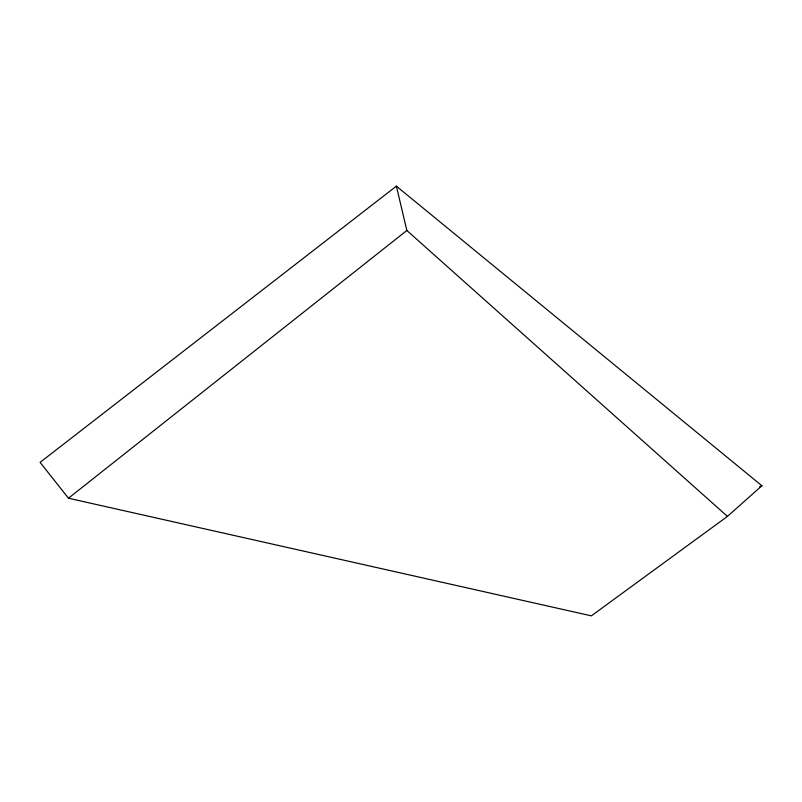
<?xml version="1.0" encoding="UTF-8"?>
<svg xmlns="http://www.w3.org/2000/svg" width="802" height="802" viewBox="0 0 802 802"><rect width="100%" height="100%" fill="white"/><g stroke="black" fill="none" stroke-linecap="round" stroke-linejoin="round"><path stroke-width="1.2" d="M727.434 516.398L761.9 485.761L396.378 186.144L40.1 462.363L68.461 498.222L591.355 615.856L727.434 516.398L406.855 230.485L396.378 186.144M68.461 498.222L406.855 230.485M759.634 486.834L761.9 485.761"/></g></svg>
